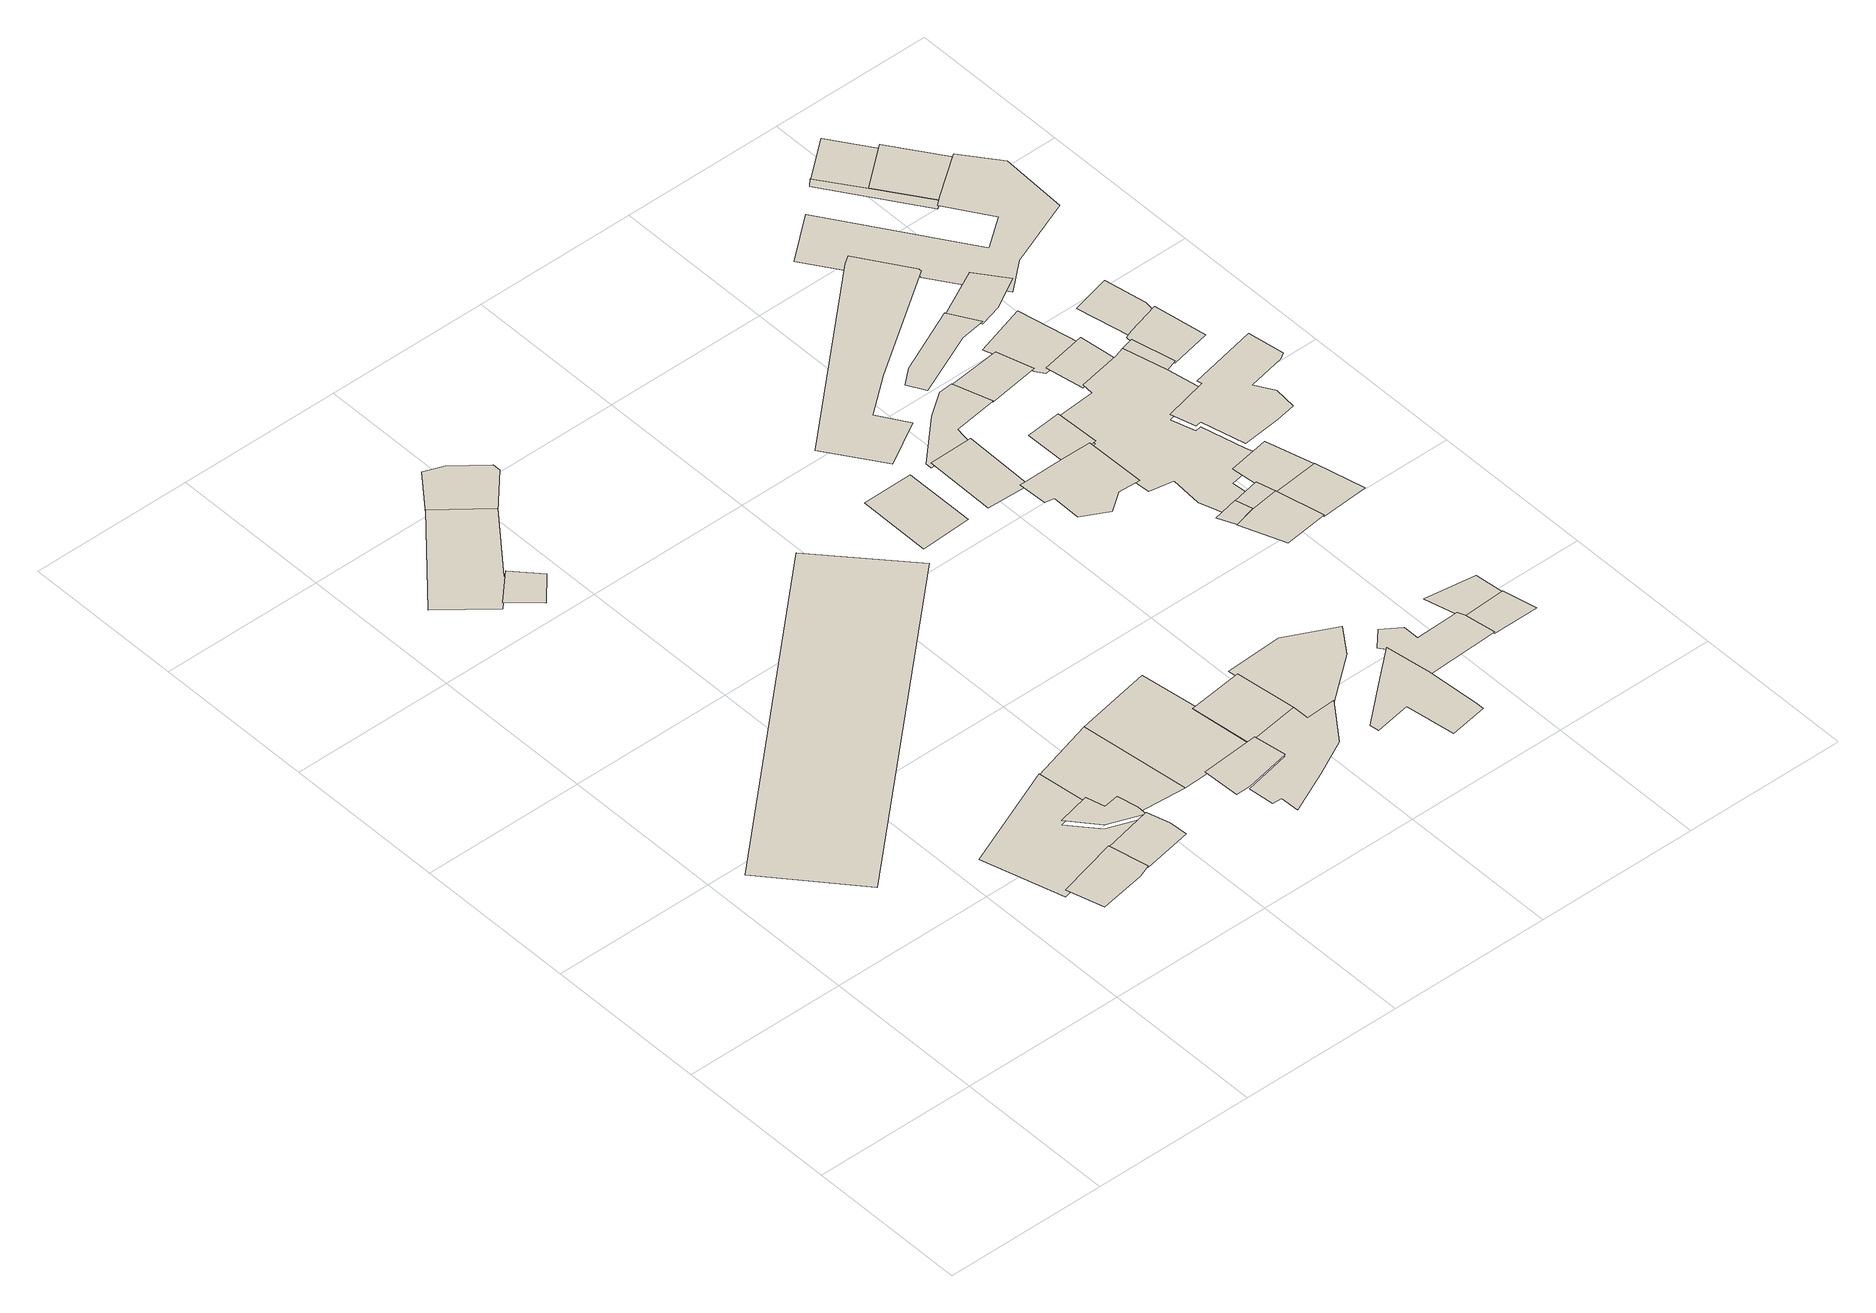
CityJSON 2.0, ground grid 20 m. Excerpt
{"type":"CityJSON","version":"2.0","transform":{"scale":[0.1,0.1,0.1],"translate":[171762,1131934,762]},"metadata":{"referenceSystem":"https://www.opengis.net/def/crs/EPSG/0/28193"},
"CityObjects":{
"building1":{"type":"Building","attributes":{"material":{"value":"dressed stone","sources":[{"name":"Amiran Atlas, sheet 11, map 4.2","type":"Secondary cartographic source"}],"paradata":{"author":"Beatrice Vaienti","date":"29-05-2023","version":0}},"time":{"estimatedStart":{"year":1841},"estimatedEnd":{"year":1938}},"roof":{"type":{"value":"flat","paradata":{"type":"user","author":"Beatrice Vaienti","date":"29-05-2023","version":0}}},"numberOfFloors":{"value":"2","sources":[{"name":"Amiran Atlas, sheet 12, map 4.3","type":"Secondary cartographic source"}],"paradata":{"type":"user","author":"Beatrice Vaienti","date":"29-05-2023","comments":"In the atlas the value is \"1-3\", we have chosen a random value between 1 and 3 assigning a higher probability to 1 and 2 floors, respectively p=[0.35,0.35,0.3] for 1, 2, 3 floors","version":0}},"updatedGeometry":true,"terrainDifference":{"value":"0.3754936205393169"}},"geometry":[{"type":"MultiSurface","lod":"0","boundaries":[[[0,1,2,3,4]]]}]},
"building2":{"type":"Building","attributes":{"material":{"value":"dressed stone","sources":[{"name":"Amiran Atlas, sheet 11, map 4.2","type":"Secondary cartographic source"}],"paradata":{"author":"Beatrice Vaienti","date":"29-05-2023","version":0}},"time":{"estimatedStart":{"year":1841},"estimatedEnd":{"year":1938}},"roof":{"type":{"value":"domed","paradata":{"type":"user","author":"Beatrice Vaienti","date":"29-05-2023","version":0}}},"numberOfFloors":{"value":"1","sources":[{"name":"Amiran Atlas, sheet 12, map 4.3","type":"Secondary cartographic source"}],"paradata":{"type":"user","author":"Beatrice Vaienti","date":"29-05-2023","comments":"In the atlas the value is \"1-3\", we have chosen a random value between 1 and 3 assigning a higher probability to 1 and 2 floors, respectively p=[0.35,0.35,0.3] for 1, 2, 3 floors","version":0}},"updatedGeometry":true,"terrainDifference":{"value":"1.3747360090384027"}},"geometry":[{"type":"MultiSurface","lod":"0","boundaries":[[[5,6,7,8,9,10,11,12]]]}]},
"building3":{"type":"Building","attributes":{"material":{"value":"dressed stone","sources":[{"name":"Amiran Atlas, sheet 11, map 4.2","type":"Secondary cartographic source"}],"paradata":{"author":"Beatrice Vaienti","date":"29-05-2023","version":0}},"time":{"estimatedStart":{"year":1841},"estimatedEnd":{"year":1938}},"roof":{"type":{"value":"flat","paradata":{"type":"user","author":"Beatrice Vaienti","date":"29-05-2023","version":0}}},"numberOfFloors":{"value":"3","sources":[{"name":"Amiran Atlas, sheet 12, map 4.3","type":"Secondary cartographic source"}],"paradata":{"type":"user","author":"Beatrice Vaienti","date":"29-05-2023","comments":"In the atlas the value is \"1-3\", we have chosen a random value between 1 and 3 assigning a higher probability to 1 and 2 floors, respectively p=[0.35,0.35,0.3] for 1, 2, 3 floors","version":0}},"updatedGeometry":true,"terrainDifference":{"value":"0.33848144450748807"}},"geometry":[{"type":"MultiSurface","lod":"0","boundaries":[[[13,14,15,16,17]]]}]},
"building4":{"type":"Building","attributes":{"material":{"value":"dressed stone","sources":[{"name":"Amiran Atlas, sheet 11, map 4.2","type":"Secondary cartographic source"}],"paradata":{"author":"Beatrice Vaienti","date":"29-05-2023","version":0}},"time":{"estimatedStart":{"year":1841},"estimatedEnd":{"year":1938}},"roof":{"type":{"value":"flat","paradata":{"type":"user","author":"Beatrice Vaienti","date":"29-05-2023","version":0}}},"numberOfFloors":{"value":"3","sources":[{"name":"Amiran Atlas, sheet 12, map 4.3","type":"Secondary cartographic source"}],"paradata":{"type":"user","author":"Beatrice Vaienti","date":"29-05-2023","comments":"In the atlas the value is \"1-3\", we have chosen a random value between 1 and 3 assigning a higher probability to 1 and 2 floors, respectively p=[0.35,0.35,0.3] for 1, 2, 3 floors","version":0}},"updatedGeometry":true,"terrainDifference":{"value":"0.2778195366424043"}},"geometry":[{"type":"MultiSurface","lod":"0","boundaries":[[[18,19,20,21,22,23,24]]]}]},
"building5":{"type":"Building","attributes":{"material":{"value":"dressed stone","sources":[{"name":"Amiran Atlas, sheet 11, map 4.2","type":"Secondary cartographic source"}],"paradata":{"author":"Beatrice Vaienti","date":"29-05-2023","version":0}},"time":{"estimatedStart":{"year":1917},"estimatedEnd":{"year":1938}},"roof":{"type":{"value":"flat","paradata":{"type":"user","author":"Beatrice Vaienti","date":"29-05-2023","version":0}}},"numberOfFloors":{"value":"1","sources":[{"name":"Amiran Atlas, sheet 12, map 4.3","type":"Secondary cartographic source"}],"paradata":{"type":"user","author":"Beatrice Vaienti","date":"29-05-2023","comments":"In the atlas the value is \"1-3\", we have chosen a random value between 1 and 3 assigning a higher probability to 1 and 2 floors, respectively p=[0.35,0.35,0.3] for 1, 2, 3 floors","version":0}},"updatedGeometry":true,"terrainDifference":{"value":"3.4303109624178614"}},"geometry":[{"type":"MultiSurface","lod":"0","boundaries":[[[25,26,27,28]]]}]},
"building6":{"type":"Building","attributes":{"material":{"paradata":{"version":0}},"time":{"estimatedStart":{"year":1938},"estimatedEnd":{"year":1938}},"roof":{"type":{"value":"flat","paradata":{"type":"predicted","date":"05-06-2023","comments":"Random Forest Classifier","version":0}}},"numberOfFloors":{"value":"3","paradata":{"type":"predicted","date":"05-06-2023","comments":"Random Forest Classifier","version":0}},"updatedGeometry":true,"terrainDifference":{"value":"0.40232852534530683"}},"geometry":[{"type":"MultiSurface","lod":"0","boundaries":[[[29,30,31,32]]]}]},
"building7":{"type":"Building","attributes":{"material":{"paradata":{"version":0}},"time":{"estimatedStart":{"year":1938},"estimatedEnd":{"year":1938}},"roof":{"type":{"value":"flat","paradata":{"type":"predicted","date":"05-06-2023","comments":"Random Forest Classifier","version":0}}},"numberOfFloors":{"value":"3","paradata":{"type":"predicted","date":"05-06-2023","comments":"Random Forest Classifier","version":0}},"updatedGeometry":true,"terrainDifference":{"value":"0.9863374878825852"}},"geometry":[{"type":"MultiSurface","lod":"0","boundaries":[[[33,34,35,36,37,38]]]}]},
"building8":{"type":"Building","attributes":{"material":{"value":"dressed stone","sources":[{"name":"Amiran Atlas, sheet 11, map 4.2","type":"Secondary cartographic source"}],"paradata":{"author":"Beatrice Vaienti","date":"29-05-2023","version":0}},"time":{"estimatedStart":{"year":1865},"estimatedEnd":{"year":1938}},"roof":{"type":{"value":"flat","paradata":{"type":"user","author":"Beatrice Vaienti","date":"29-05-2023","version":0}}},"numberOfFloors":{"value":"3","sources":[{"name":"Amiran Atlas, sheet 12, map 4.3","type":"Secondary cartographic source"}],"paradata":{"type":"user","author":"Beatrice Vaienti","date":"29-05-2023","comments":"In the atlas the value is \"1-3\", we have chosen a random value between 1 and 3 assigning a higher probability to 1 and 2 floors, respectively p=[0.35,0.35,0.3] for 1, 2, 3 floors","version":0}},"updatedGeometry":true,"terrainDifference":{"value":"0.9376354743606644"}},"geometry":[{"type":"MultiSurface","lod":"0","boundaries":[[[39,40,41,42,43,44,45]]]}]},
"building9":{"type":"Building","attributes":{"material":{"paradata":{"version":0}},"time":{"estimatedStart":{"year":1938},"estimatedEnd":{"year":1938}},"roof":{"type":{"value":"flat","paradata":{"type":"predicted","date":"05-06-2023","comments":"Random Forest Classifier","version":0}}},"numberOfFloors":{"value":"2","paradata":{"type":"predicted","date":"05-06-2023","comments":"Random Forest Classifier","version":0}},"updatedGeometry":true,"terrainDifference":{"value":"0.9031089524750132"}},"geometry":[{"type":"MultiSurface","lod":"0","boundaries":[[[46,47,48,49,50,51]]]}]},
"building10":{"type":"Building","attributes":{"material":{"value":"dressed stone","sources":[{"name":"Amiran Atlas, sheet 11, map 4.2","type":"Secondary cartographic source"}],"paradata":{"author":"Beatrice Vaienti","date":"29-05-2023","version":0}},"time":{"estimatedStart":{"year":1841},"estimatedEnd":{"year":1938}},"roof":{"type":{"value":"flat","paradata":{"type":"user","author":"Beatrice Vaienti","date":"29-05-2023","version":0}}},"numberOfFloors":{"value":"1","sources":[{"name":"Amiran Atlas, sheet 12, map 4.3","type":"Secondary cartographic source"}],"paradata":{"type":"user","author":"Beatrice Vaienti","date":"29-05-2023","comments":"In the atlas the value is \"1-3\", we have chosen a random value between 1 and 3 assigning a higher probability to 1 and 2 floors, respectively p=[0.35,0.35,0.3] for 1, 2, 3 floors","version":0}},"updatedGeometry":true,"terrainDifference":{"value":"0.7621632773975143"}},"geometry":[{"type":"MultiSurface","lod":"0","boundaries":[[[42,41,52,53,54,55,56]]]}]},
"building11":{"type":"Building","attributes":{"material":{"value":"dressed stone","sources":[{"name":"Amiran Atlas, sheet 11, map 4.2","type":"Secondary cartographic source"}],"paradata":{"author":"Beatrice Vaienti","date":"29-05-2023","version":0}},"time":{"estimatedStart":{"year":1841},"estimatedEnd":{"year":1938}},"roof":{"type":{"value":"flat","paradata":{"type":"user","author":"Beatrice Vaienti","date":"29-05-2023","version":0}}},"numberOfFloors":{"value":"3","sources":[{"name":"Amiran Atlas, sheet 12, map 4.3","type":"Secondary cartographic source"}],"paradata":{"type":"user","author":"Beatrice Vaienti","date":"29-05-2023","comments":"In the atlas the value is \"1-3\", we have chosen a random value between 1 and 3 assigning a higher probability to 1 and 2 floors, respectively p=[0.35,0.35,0.3] for 1, 2, 3 floors","version":0}},"updatedGeometry":true,"terrainDifference":{"value":"0.36622987972630655"}},"geometry":[{"type":"MultiSurface","lod":"0","boundaries":[[[57,58,59,60,61]]]}]},
"building12":{"type":"Building","attributes":{"material":{"value":"dressed stone","sources":[{"name":"Amiran Atlas, sheet 11, map 4.2","type":"Secondary cartographic source"}],"paradata":{"author":"Beatrice Vaienti","date":"29-05-2023","version":0}},"time":{"estimatedStart":{"year":1841},"estimatedEnd":{"year":1938}},"roof":{"type":{"value":"flat","paradata":{"type":"user","author":"Beatrice Vaienti","date":"29-05-2023","version":0}}},"numberOfFloors":{"value":"1","sources":[{"name":"Amiran Atlas, sheet 12, map 4.3","type":"Secondary cartographic source"}],"paradata":{"type":"user","author":"Beatrice Vaienti","date":"29-05-2023","comments":"In the atlas the value is \"1-3\", we have chosen a random value between 1 and 3 assigning a higher probability to 1 and 2 floors, respectively p=[0.35,0.35,0.3] for 1, 2, 3 floors","version":0}},"updatedGeometry":true,"terrainDifference":{"value":"0.6962943335348973"}},"geometry":[{"type":"MultiSurface","lod":"0","boundaries":[[[62,63,64,65,66,67,68,69,70,71,72]]]}]},
"building13":{"type":"Building","attributes":{"material":{"value":"dressed stone","sources":[{"name":"Amiran Atlas, sheet 11, map 4.2","type":"Secondary cartographic source"}],"paradata":{"author":"Beatrice Vaienti","date":"29-05-2023","version":0}},"time":{"estimatedStart":{"year":1841},"estimatedEnd":{"year":1938}},"roof":{"type":{"value":"flat","paradata":{"type":"user","author":"Beatrice Vaienti","date":"29-05-2023","version":0}}},"numberOfFloors":{"value":"2","sources":[{"name":"Amiran Atlas, sheet 12, map 4.3","type":"Secondary cartographic source"}],"paradata":{"type":"user","author":"Beatrice Vaienti","date":"29-05-2023","comments":"In the atlas the value is \"1-3\", we have chosen a random value between 1 and 3 assigning a higher probability to 1 and 2 floors, respectively p=[0.35,0.35,0.3] for 1, 2, 3 floors","version":0}},"updatedGeometry":true,"terrainDifference":{"value":"0.41199202866421547"}},"geometry":[{"type":"MultiSurface","lod":"0","boundaries":[[[65,73,74,75,76,66]]]}]},
"building14":{"type":"Building","attributes":{"material":{"value":"dressed stone","sources":[{"name":"Amiran Atlas, sheet 11, map 4.2","type":"Secondary cartographic source"}],"paradata":{"author":"Beatrice Vaienti","date":"29-05-2023","version":0}},"time":{"estimatedStart":{"year":1841},"estimatedEnd":{"year":1938}},"roof":{"type":{"value":"flat","paradata":{"type":"user","author":"Beatrice Vaienti","date":"29-05-2023","version":0}}},"numberOfFloors":{"value":"2","sources":[{"name":"Amiran Atlas, sheet 12, map 4.3","type":"Secondary cartographic source"}],"paradata":{"type":"user","author":"Beatrice Vaienti","date":"29-05-2023","comments":"In the atlas the value is \"1-3\", we have chosen a random value between 1 and 3 assigning a higher probability to 1 and 2 floors, respectively p=[0.35,0.35,0.3] for 1, 2, 3 floors","version":0}},"updatedGeometry":true,"terrainDifference":{"value":"0.5966667251519393"}},"geometry":[{"type":"MultiSurface","lod":"0","boundaries":[[[77,78,79,80,81,82,83,84]]]}]},
"building15":{"type":"Building","attributes":{"material":{"value":"dressed stone","sources":[{"name":"Amiran Atlas, sheet 11, map 4.2","type":"Secondary cartographic source"}],"paradata":{"author":"Beatrice Vaienti","date":"29-05-2023","version":0}},"time":{"estimatedStart":{"year":1841},"estimatedEnd":{"year":1938}},"roof":{"type":{"value":"hip","paradata":{"type":"user","author":"Beatrice Vaienti","date":"29-05-2023","comments":"In the Atlas the value is reported is 'gabled (tiles)', however it is not clear whether it refers to a hip or a gable roof. Therefore we assigned a random value between the two.","version":0}}},"numberOfFloors":{"value":"1","sources":[{"name":"Amiran Atlas, sheet 12, map 4.3","type":"Secondary cartographic source"}],"paradata":{"type":"user","author":"Beatrice Vaienti","date":"29-05-2023","comments":"In the atlas the value is \"1-3\", we have chosen a random value between 1 and 3 assigning a higher probability to 1 and 2 floors, respectively p=[0.35,0.35,0.3] for 1, 2, 3 floors","version":0}},"updatedGeometry":true,"terrainDifference":{"value":"0.5118676301592495"}},"geometry":[{"type":"MultiSurface","lod":"0","boundaries":[[[85,86,87,88,89,90,91,92,93]]]}]},
"building16":{"type":"Building","attributes":{"material":{"paradata":{"version":0}},"time":{"estimatedStart":{"year":1841},"estimatedEnd":{"year":1938}},"roof":{"type":{"value":"flat","paradata":{"type":"predicted","date":"05-06-2023","comments":"Random Forest Classifier","version":0}}},"numberOfFloors":{"value":"1","paradata":{"type":"predicted","date":"05-06-2023","comments":"Random Forest Classifier","version":0}},"updatedGeometry":true,"terrainDifference":{"value":"0.67417913654726"}},"geometry":[{"type":"MultiSurface","lod":"0","boundaries":[[[94,95,96,97]]]}]},
"building17":{"type":"Building","attributes":{"material":{"paradata":{"version":0}},"time":{"estimatedStart":{"year":1841},"estimatedEnd":{"year":1938}},"roof":{"type":{"value":"hip","paradata":{"type":"user","author":"Beatrice Vaienti","date":"29-05-2023","comments":"In the Atlas the value is reported is 'gabled (tiles)', however it is not clear whether it refers to a hip or a gable roof. Therefore we assigned a random value between the two.","version":0}}},"numberOfFloors":{"value":"1","sources":[{"name":"Amiran Atlas, sheet 12, map 4.3","type":"Secondary cartographic source"}],"paradata":{"type":"user","author":"Beatrice Vaienti","date":"29-05-2023","comments":"In the atlas the value is \"1-3\", we have chosen a random value between 1 and 3 assigning a higher probability to 1 and 2 floors, respectively p=[0.35,0.35,0.3] for 1, 2, 3 floors","version":0}},"updatedGeometry":true,"terrainDifference":{"value":"0.6670308190970682"}},"geometry":[{"type":"MultiSurface","lod":"0","boundaries":[[[98,99,100,101,102]]]}]},
"building18":{"type":"Building","attributes":{"material":{"value":"dressed stone","sources":[{"name":"Amiran Atlas, sheet 11, map 4.2","type":"Secondary cartographic source"}],"paradata":{"author":"Beatrice Vaienti","date":"29-05-2023","version":0}},"time":{"estimatedStart":{"year":1841},"estimatedEnd":{"year":1938}},"roof":{"type":{"value":"flat","paradata":{"type":"user","author":"Beatrice Vaienti","date":"29-05-2023","version":0}}},"numberOfFloors":{"value":"1","sources":[{"name":"Amiran Atlas, sheet 12, map 4.3","type":"Secondary cartographic source"}],"paradata":{"type":"user","author":"Beatrice Vaienti","date":"29-05-2023","comments":"In the atlas the value is \"1-3\", we have chosen a random value between 1 and 3 assigning a higher probability to 1 and 2 floors, respectively p=[0.35,0.35,0.3] for 1, 2, 3 floors","version":0}},"updatedGeometry":true,"terrainDifference":{"value":"0.39784868047444616"}},"geometry":[{"type":"MultiSurface","lod":"0","boundaries":[[[103,104,105,106,107,108,109,110,111]]]}]},
"building19":{"type":"Building","attributes":{"material":{"value":"dressed stone","sources":[{"name":"Amiran Atlas, sheet 11, map 4.2","type":"Secondary cartographic source"}],"paradata":{"author":"Beatrice Vaienti","date":"29-05-2023","version":0}},"time":{"estimatedStart":{"year":1841},"estimatedEnd":{"year":1938}},"roof":{"type":{"value":"hip","paradata":{"type":"user","author":"Beatrice Vaienti","date":"29-05-2023","comments":"In the Atlas the value is reported is 'gabled (tiles)', however it is not clear whether it refers to a hip or a gable roof. Therefore we assigned a random value between the two.","version":0}}},"numberOfFloors":{"value":"2","sources":[{"name":"Amiran Atlas, sheet 12, map 4.3","type":"Secondary cartographic source"}],"paradata":{"type":"user","author":"Beatrice Vaienti","date":"29-05-2023","comments":"In the atlas the value is \"1-3\", we have chosen a random value between 1 and 3 assigning a higher probability to 1 and 2 floors, respectively p=[0.35,0.35,0.3] for 1, 2, 3 floors","version":0}},"updatedGeometry":true,"terrainDifference":{"value":"0.7551537076261593"}},"geometry":[{"type":"MultiSurface","lod":"0","boundaries":[[[112,113,114,115,116,117,118,119,120,121]]]}]},
"building20":{"type":"Building","attributes":{"material":{"value":"dressed stone","sources":[{"name":"Amiran Atlas, sheet 11, map 4.2","type":"Secondary cartographic source"}],"paradata":{"author":"Beatrice Vaienti","date":"29-05-2023","version":0}},"time":{"estimatedStart":{"year":1865},"estimatedEnd":{"year":1938}},"roof":{"type":{"value":"flat","paradata":{"type":"user","author":"Beatrice Vaienti","date":"29-05-2023","version":0}}},"numberOfFloors":{"value":"1","sources":[{"name":"Amiran Atlas, sheet 12, map 4.3","type":"Secondary cartographic source"}],"paradata":{"type":"user","author":"Beatrice Vaienti","date":"29-05-2023","comments":"In the atlas the value is \"1-3\", we have chosen a random value between 1 and 3 assigning a higher probability to 1 and 2 floors, respectively p=[0.35,0.35,0.3] for 1, 2, 3 floors","version":0}},"updatedGeometry":true,"terrainDifference":{"value":"0.757525001366972"}},"geometry":[{"type":"MultiSurface","lod":"0","boundaries":[[[122,123,124,125,126,127,128,129]]]}]},
"building21":{"type":"Building","attributes":{"material":{"value":"dressed stone","sources":[{"name":"Amiran Atlas, sheet 11, map 4.2","type":"Secondary cartographic source"}],"paradata":{"author":"Beatrice Vaienti","date":"29-05-2023","version":0}},"time":{"estimatedStart":{"year":1841},"estimatedEnd":{"year":1938}},"roof":{"type":{"value":"gable","paradata":{"type":"user","author":"Beatrice Vaienti","date":"29-05-2023","comments":"In the Atlas the value is reported is 'gabled (tiles)', however it is not clear whether it refers to a hip or a gable roof. Therefore we assigned a random value between the two.","version":0}}},"numberOfFloors":{"value":"2","sources":[{"name":"Amiran Atlas, sheet 12, map 4.3","type":"Secondary cartographic source"}],"paradata":{"type":"user","author":"Beatrice Vaienti","date":"29-05-2023","comments":"In the atlas the value is \"1-3\", we have chosen a random value between 1 and 3 assigning a higher probability to 1 and 2 floors, respectively p=[0.35,0.35,0.3] for 1, 2, 3 floors","version":0}},"updatedGeometry":true,"terrainDifference":{"value":"0.14544797509850468"}},"geometry":[{"type":"MultiSurface","lod":"0","boundaries":[[[130,131,132,133]]]}]},
"building22":{"type":"Building","attributes":{"material":{"value":"dressed stone","sources":[{"name":"Amiran Atlas, sheet 11, map 4.2","type":"Secondary cartographic source"}],"paradata":{"author":"Beatrice Vaienti","date":"29-05-2023","version":0}},"time":{"estimatedStart":{"year":1841},"estimatedEnd":{"year":1938}},"roof":{"type":{"value":"flat","paradata":{"type":"user","author":"Beatrice Vaienti","date":"29-05-2023","version":0}}},"numberOfFloors":{"value":"2","sources":[{"name":"Amiran Atlas, sheet 12, map 4.3","type":"Secondary cartographic source"}],"paradata":{"type":"user","author":"Beatrice Vaienti","date":"29-05-2023","comments":"In the atlas the value is \"1-3\", we have chosen a random value between 1 and 3 assigning a higher probability to 1 and 2 floors, respectively p=[0.35,0.35,0.3] for 1, 2, 3 floors","version":0}},"updatedGeometry":true,"terrainDifference":{"value":"0.263589828538592"}},"geometry":[{"type":"MultiSurface","lod":"0","boundaries":[[[134,135,136,137]]]}]},
"building23":{"type":"Building","attributes":{"material":{"value":"dressed stone","sources":[{"name":"Amiran Atlas, sheet 11, map 4.2","type":"Secondary cartographic source"}],"paradata":{"author":"Beatrice Vaienti","date":"29-05-2023","version":0}},"time":{"estimatedStart":{"year":1841},"estimatedEnd":{"year":1938}},"roof":{"type":{"value":"flat","paradata":{"type":"user","author":"Beatrice Vaienti","date":"29-05-2023","version":0}}},"numberOfFloors":{"value":"3","sources":[{"name":"Amiran Atlas, sheet 12, map 4.3","type":"Secondary cartographic source"}],"paradata":{"type":"user","author":"Beatrice Vaienti","date":"29-05-2023","comments":"In the atlas the value is \"1-3\", we have chosen a random value between 1 and 3 assigning a higher probability to 1 and 2 floors, respectively p=[0.35,0.35,0.3] for 1, 2, 3 floors","version":0}},"updatedGeometry":true,"terrainDifference":{"value":"0.2642530547026545"}},"geometry":[{"type":"MultiSurface","lod":"0","boundaries":[[[138,139,140,141,142]]]}]},
"building24":{"type":"Building","attributes":{"material":{"value":"dressed stone","sources":[{"name":"Amiran Atlas, sheet 11, map 4.2","type":"Secondary cartographic source"}],"paradata":{"author":"Beatrice Vaienti","date":"29-05-2023","version":0}},"time":{"estimatedStart":{"year":1841},"estimatedEnd":{"year":1938}},"roof":{"type":{"value":"hip","paradata":{"type":"user","author":"Beatrice Vaienti","date":"29-05-2023","comments":"In the Atlas the value is reported is 'gabled (tiles)', however it is not clear whether it refers to a hip or a gable roof. Therefore we assigned a random value between the two.","version":0}}},"numberOfFloors":{"value":"3","sources":[{"name":"Amiran Atlas, sheet 12, map 4.3","type":"Secondary cartographic source"}],"paradata":{"type":"user","author":"Beatrice Vaienti","date":"29-05-2023","comments":"In the atlas the value is \"1-3\", we have chosen a random value between 1 and 3 assigning a higher probability to 1 and 2 floors, respectively p=[0.35,0.35,0.3] for 1, 2, 3 floors","version":0}},"updatedGeometry":true,"terrainDifference":{"value":"0.3076844484799076"}},"geometry":[{"type":"MultiSurface","lod":"0","boundaries":[[[143,144,145,146,147]]]}]},
"building25":{"type":"Building","attributes":{"material":{"value":"dressed stone","sources":[{"name":"Amiran Atlas, sheet 11, map 4.2","type":"Secondary cartographic source"}],"paradata":{"author":"Beatrice Vaienti","date":"29-05-2023","version":0}},"time":{"estimatedStart":{"year":1841},"estimatedEnd":{"year":1938}},"roof":{"type":{"value":"gable","paradata":{"type":"user","author":"Beatrice Vaienti","date":"29-05-2023","comments":"In the Atlas the value is reported is 'gabled (tiles)', however it is not clear whether it refers to a hip or a gable roof. Therefore we assigned a random value between the two.","version":0}}},"numberOfFloors":{"value":"2","sources":[{"name":"Amiran Atlas, sheet 12, map 4.3","type":"Secondary cartographic source"}],"paradata":{"type":"user","author":"Beatrice Vaienti","date":"29-05-2023","comments":"In the atlas the value is \"1-3\", we have chosen a random value between 1 and 3 assigning a higher probability to 1 and 2 floors, respectively p=[0.35,0.35,0.3] for 1, 2, 3 floors","version":0}},"updatedGeometry":true,"terrainDifference":{"value":"0.4067921241597505"}},"geometry":[{"type":"MultiSurface","lod":"0","boundaries":[[[148,149,150,151,152]]]}]},
"building26":{"type":"Building","attributes":{"material":{"value":"dressed stone","sources":[{"name":"Amiran Atlas, sheet 11, map 4.2","type":"Secondary cartographic source"}],"paradata":{"author":"Beatrice Vaienti","date":"29-05-2023","version":0}},"time":{"estimatedStart":{"year":1841},"estimatedEnd":{"year":1938}},"roof":{"type":{"value":"domed","paradata":{"type":"user","author":"Beatrice Vaienti","date":"29-05-2023","version":0}}},"numberOfFloors":{"value":"1","sources":[{"name":"Amiran Atlas, sheet 12, map 4.3","type":"Secondary cartographic source"}],"paradata":{"type":"user","author":"Beatrice Vaienti","date":"29-05-2023","comments":"In the atlas the value is \"1-3\", we have chosen a random value between 1 and 3 assigning a higher probability to 1 and 2 floors, respectively p=[0.35,0.35,0.3] for 1, 2, 3 floors","version":0}},"updatedGeometry":true,"terrainDifference":{"value":"0.17352151280234102"}},"geometry":[{"type":"MultiSurface","lod":"0","boundaries":[[[145,144,153,154]]]}]},
"building27":{"type":"Building","attributes":{"material":{"paradata":{"version":0}},"time":{"estimatedStart":{"year":1865},"estimatedEnd":{"year":1938}},"roof":{"type":{"value":"flat","paradata":{"type":"user","author":"Beatrice Vaienti","date":"29-05-2023","version":0}}},"numberOfFloors":{"value":"1","sources":[{"name":"Amiran Atlas, sheet 12, map 4.3","type":"Secondary cartographic source"}],"paradata":{"type":"user","author":"Beatrice Vaienti","date":"29-05-2023","comments":"In the atlas the value is \"1-3\", we have chosen a random value between 1 and 3 assigning a higher probability to 1 and 2 floors, respectively p=[0.35,0.35,0.3] for 1, 2, 3 floors","version":0}},"updatedGeometry":true,"terrainDifference":{"value":"2.8095481079460587"}},"geometry":[{"type":"MultiSurface","lod":"0","boundaries":[[[155,156,157,158,159,160,161,162,163,164]]]}]},
"building28":{"type":"Building","attributes":{"material":{"value":"dressed stone","sources":[{"name":"Amiran Atlas, sheet 11, map 4.2","type":"Secondary cartographic source"}],"paradata":{"author":"Beatrice Vaienti","date":"29-05-2023","version":0}},"time":{"estimatedStart":{"year":1841},"estimatedEnd":{"year":1938}},"roof":{"type":{"value":"hip","paradata":{"type":"user","author":"Beatrice Vaienti","date":"29-05-2023","comments":"In the Atlas the value is reported is 'gabled (tiles)', however it is not clear whether it refers to a hip or a gable roof. Therefore we assigned a random value between the two.","version":0}}},"numberOfFloors":{"value":"3","sources":[{"name":"Amiran Atlas, sheet 12, map 4.3","type":"Secondary cartographic source"}],"paradata":{"type":"user","author":"Beatrice Vaienti","date":"29-05-2023","comments":"In the atlas the value is \"1-3\", we have chosen a random value between 1 and 3 assigning a higher probability to 1 and 2 floors, respectively p=[0.35,0.35,0.3] for 1, 2, 3 floors","version":0}},"updatedGeometry":true,"terrainDifference":{"value":"0.6011990127933677"}},"geometry":[{"type":"MultiSurface","lod":"0","boundaries":[[[165,166,167,168]]]}]},
"building29":{"type":"Building","attributes":{"material":{"value":"dressed stone","sources":[{"name":"Amiran Atlas, sheet 11, map 4.2","type":"Secondary cartographic source"}],"paradata":{"author":"Beatrice Vaienti","date":"29-05-2023","version":0}},"time":{"estimatedStart":{"year":1841},"estimatedEnd":{"year":1938}},"roof":{"type":{"value":"domed","paradata":{"type":"user","author":"Beatrice Vaienti","date":"29-05-2023","version":0}}},"numberOfFloors":{"value":"1","sources":[{"name":"Amiran Atlas, sheet 12, map 4.3","type":"Secondary cartographic source"}],"paradata":{"type":"user","author":"Beatrice Vaienti","date":"29-05-2023","comments":"In the atlas the value is \"1-3\", we have chosen a random value between 1 and 3 assigning a higher probability to 1 and 2 floors, respectively p=[0.35,0.35,0.3] for 1, 2, 3 floors","version":0}},"updatedGeometry":true,"terrainDifference":{"value":"0.3122803858679254"}},"geometry":[{"type":"MultiSurface","lod":"0","boundaries":[[[169,170,171,172]]]}]},
"building30":{"type":"Building","attributes":{"material":{"value":"dressed stone","sources":[{"name":"Amiran Atlas, sheet 11, map 4.2","type":"Secondary cartographic source"}],"paradata":{"author":"Beatrice Vaienti","date":"29-05-2023","version":0}},"time":{"estimatedStart":{"year":1841},"estimatedEnd":{"year":1938}},"roof":{"type":{"value":"flat","paradata":{"type":"user","author":"Beatrice Vaienti","date":"29-05-2023","version":0}}},"numberOfFloors":{"value":"1","sources":[{"name":"Amiran Atlas, sheet 12, map 4.3","type":"Secondary cartographic source"}],"paradata":{"type":"user","author":"Beatrice Vaienti","date":"29-05-2023","comments":"In the atlas the value is \"1-3\", we have chosen a random value between 1 and 3 assigning a higher probability to 1 and 2 floors, respectively p=[0.35,0.35,0.3] for 1, 2, 3 floors","version":0}},"updatedGeometry":true,"terrainDifference":{"value":"2.392986563949846"}},"geometry":[{"type":"MultiSurface","lod":"0","boundaries":[[[173,174,175,176,177,178,179,180,181,182,183,184,185,186,187,188,189,190,191,192,193,194]]]}]},
"building31":{"type":"Building","attributes":{"material":{"value":"dressed stone","sources":[{"name":"Amiran Atlas, sheet 11, map 4.2","type":"Secondary cartographic source"}],"paradata":{"author":"Beatrice Vaienti","date":"29-05-2023","version":0}},"time":{"estimatedStart":{"year":1841},"estimatedEnd":{"year":1938}},"roof":{"type":{"value":"flat","paradata":{"type":"user","author":"Beatrice Vaienti","date":"29-05-2023","version":0}}},"numberOfFloors":{"value":"1","sources":[{"name":"Amiran Atlas, sheet 12, map 4.3","type":"Secondary cartographic source"}],"paradata":{"type":"user","author":"Beatrice Vaienti","date":"29-05-2023","comments":"In the atlas the value is \"1-3\", we have chosen a random value between 1 and 3 assigning a higher probability to 1 and 2 floors, respectively p=[0.35,0.35,0.3] for 1, 2, 3 floors","version":0}},"updatedGeometry":true,"terrainDifference":{"value":"0.3058978708370123"}},"geometry":[{"type":"MultiSurface","lod":"0","boundaries":[[[195,196,197,198,199]]]}]},
"building32":{"type":"Building","attributes":{"material":{"value":"dressed stone","sources":[{"name":"Amiran Atlas, sheet 11, map 4.2","type":"Secondary cartographic source"}],"paradata":{"author":"Beatrice Vaienti","date":"29-05-2023","version":0}},"time":{"estimatedStart":{"year":1841},"estimatedEnd":{"year":1938}},"roof":{"type":{"value":"flat","paradata":{"type":"user","author":"Beatrice Vaienti","date":"29-05-2023","version":0}}},"numberOfFloors":{"value":"2","sources":[{"name":"Amiran Atlas, sheet 12, map 4.3","type":"Secondary cartographic source"}],"paradata":{"type":"user","author":"Beatrice Vaienti","date":"29-05-2023","comments":"In the atlas the value is \"1-3\", we have chosen a random value between 1 and 3 assigning a higher probability to 1 and 2 floors, respectively p=[0.35,0.35,0.3] for 1, 2, 3 floors","version":0}},"updatedGeometry":true,"terrainDifference":{"value":"0.857700889228494"}},"geometry":[{"type":"MultiSurface","lod":"0","boundaries":[[[200,201,202,203,204,205]]]}]},
"building33":{"type":"Building","attributes":{"material":{"value":"dressed stone","sources":[{"name":"Amiran Atlas, sheet 11, map 4.2","type":"Secondary cartographic source"}],"paradata":{"author":"Beatrice Vaienti","date":"29-05-2023","version":0}},"time":{"estimatedStart":{"year":1841},"estimatedEnd":{"year":1938}},"roof":{"type":{"value":"flat","paradata":{"type":"user","author":"Beatrice Vaienti","date":"29-05-2023","version":0}}},"numberOfFloors":{"value":"1","sources":[{"name":"Amiran Atlas, sheet 12, map 4.3","type":"Secondary cartographic source"}],"paradata":{"type":"user","author":"Beatrice Vaienti","date":"29-05-2023","comments":"In the atlas the value is \"1-3\", we have chosen a random value between 1 and 3 assigning a higher probability to 1 and 2 floors, respectively p=[0.35,0.35,0.3] for 1, 2, 3 floors","version":0}},"updatedGeometry":true,"terrainDifference":{"value":"0.6502218005731702"}},"geometry":[{"type":"MultiSurface","lod":"0","boundaries":[[[206,207,208,209]]]}]},
"building34":{"type":"Building","attributes":{"material":{"value":"dressed stone","sources":[{"name":"Amiran Atlas, sheet 11, map 4.2","type":"Secondary cartographic source"}],"paradata":{"author":"Beatrice Vaienti","date":"29-05-2023","version":0}},"time":{"estimatedStart":{"year":1841},"estimatedEnd":{"year":1938}},"roof":{"type":{"value":"flat","paradata":{"type":"user","author":"Beatrice Vaienti","date":"29-05-2023","version":0}}},"numberOfFloors":{"value":"2","sources":[{"name":"Amiran Atlas, sheet 12, map 4.3","type":"Secondary cartographic source"}],"paradata":{"type":"user","author":"Beatrice Vaienti","date":"29-05-2023","comments":"In the atlas the value is \"1-3\", we have chosen a random value between 1 and 3 assigning a higher probability to 1 and 2 floors, respectively p=[0.35,0.35,0.3] for 1, 2, 3 floors","version":0}},"updatedGeometry":true,"terrainDifference":{"value":"0.9587348856970203"}},"geometry":[{"type":"MultiSurface","lod":"0","boundaries":[[[210,211,212,213,214,215]]]}]},
"building35":{"type":"Building","attributes":{"material":{"value":"dressed stone","sources":[{"name":"Amiran Atlas, sheet 11, map 4.2","type":"Secondary cartographic source"}],"paradata":{"author":"Beatrice Vaienti","date":"29-05-2023","version":0}},"time":{"estimatedStart":{"year":1841},"estimatedEnd":{"year":1938}},"roof":{"type":{"value":"hip","paradata":{"type":"user","author":"Beatrice Vaienti","date":"29-05-2023","comments":"In the Atlas the value is reported is 'gabled (tiles)', however it is not clear whether it refers to a hip or a gable roof. Therefore we assigned a random value between the two.","version":0}}},"numberOfFloors":{"value":"2","sources":[{"name":"Amiran Atlas, sheet 12, map 4.3","type":"Secondary cartographic source"}],"paradata":{"type":"user","author":"Beatrice Vaienti","date":"29-05-2023","comments":"In the atlas the value is \"1-3\", we have chosen a random value between 1 and 3 assigning a higher probability to 1 and 2 floors, respectively p=[0.35,0.35,0.3] for 1, 2, 3 floors","version":0}},"updatedGeometry":true,"terrainDifference":{"value":"1.155178943661158"}},"geometry":[{"type":"MultiSurface","lod":"0","boundaries":[[[216,217,218,219,220,221,222,223,224,225,226,227,228]]]}]},
"building36":{"type":"Building","attributes":{"material":{"value":"dressed stone","sources":[{"name":"Amiran Atlas, sheet 11, map 4.2","type":"Secondary cartographic source"}],"paradata":{"author":"Beatrice Vaienti","date":"29-05-2023","version":0}},"time":{"estimatedStart":{"year":1841},"estimatedEnd":{"year":1938}},"roof":{"type":{"value":"flat","paradata":{"type":"user","author":"Beatrice Vaienti","date":"29-05-2023","version":0}}},"numberOfFloors":{"value":"1","sources":[{"name":"Amiran Atlas, sheet 12, map 4.3","type":"Secondary cartographic source"}],"paradata":{"type":"user","author":"Beatrice Vaienti","date":"29-05-2023","comments":"In the atlas the value is \"1-3\", we have chosen a random value between 1 and 3 assigning a higher probability to 1 and 2 floors, respectively p=[0.35,0.35,0.3] for 1, 2, 3 floors","version":0}},"updatedGeometry":true,"terrainDifference":{"value":"0.6114638424030272"}},"geometry":[{"type":"MultiSurface","lod":"0","boundaries":[[[229,230,192,191]]]}]},
"building37":{"type":"Building","attributes":{"material":{"value":"dressed stone","sources":[{"name":"Amiran Atlas, sheet 11, map 4.2","type":"Secondary cartographic source"}],"paradata":{"author":"Beatrice Vaienti","date":"29-05-2023","version":0}},"time":{"estimatedStart":{"year":1841},"estimatedEnd":{"year":1938}},"roof":{"type":{"value":"flat","paradata":{"type":"user","author":"Beatrice Vaienti","date":"29-05-2023","version":0}}},"numberOfFloors":{"value":"1","sources":[{"name":"Amiran Atlas, sheet 12, map 4.3","type":"Secondary cartographic source"}],"paradata":{"type":"user","author":"Beatrice Vaienti","date":"29-05-2023","comments":"In the atlas the value is \"1-3\", we have chosen a random value between 1 and 3 assigning a higher probability to 1 and 2 floors, respectively p=[0.35,0.35,0.3] for 1, 2, 3 floors","version":0}},"updatedGeometry":true,"terrainDifference":{"value":"0.7326789181163768"}},"geometry":[{"type":"MultiSurface","lod":"0","boundaries":[[[231,232,233,234,235]]]}]},
"building38":{"type":"Building","attributes":{"material":{"value":"dressed stone","sources":[{"name":"Amiran Atlas, sheet 11, map 4.2","type":"Secondary cartographic source"}],"paradata":{"author":"Beatrice Vaienti","date":"29-05-2023","version":0}},"time":{"estimatedStart":{"year":1841},"estimatedEnd":{"year":1938}},"roof":{"type":{"value":"flat","paradata":{"type":"user","author":"Beatrice Vaienti","date":"29-05-2023","version":0}}},"numberOfFloors":{"value":"1","sources":[{"name":"Amiran Atlas, sheet 12, map 4.3","type":"Secondary cartographic source"}],"paradata":{"type":"user","author":"Beatrice Vaienti","date":"29-05-2023","comments":"In the atlas the value is \"1-3\", we have chosen a random value between 1 and 3 assigning a higher probability to 1 and 2 floors, respectively p=[0.35,0.35,0.3] for 1, 2, 3 floors","version":0}},"updatedGeometry":true,"terrainDifference":{"value":"0.8358962765588658"}},"geometry":[{"type":"MultiSurface","lod":"0","boundaries":[[[236,237,238,239,240,241]]]}]},
"building39":{"type":"Building","attributes":{"material":{"value":"dressed stone","sources":[{"name":"Amiran Atlas, sheet 11, map 4.2","type":"Secondary cartographic source"}],"paradata":{"author":"Beatrice Vaienti","date":"29-05-2023","version":0}},"time":{"estimatedStart":{"year":1841},"estimatedEnd":{"year":1938}},"roof":{"type":{"value":"flat","paradata":{"type":"user","author":"Beatrice Vaienti","date":"29-05-2023","version":0}}},"numberOfFloors":{"value":"1","sources":[{"name":"Amiran Atlas, sheet 12, map 4.3","type":"Secondary cartographic source"}],"paradata":{"type":"user","author":"Beatrice Vaienti","date":"29-05-2023","comments":"In the atlas the value is \"1-3\", we have chosen a random value between 1 and 3 assigning a higher probability to 1 and 2 floors, respectively p=[0.35,0.35,0.3] for 1, 2, 3 floors","version":0}},"updatedGeometry":true,"terrainDifference":{"value":"0.8648184640287655"}},"geometry":[{"type":"MultiSurface","lod":"0","boundaries":[[[242,243,244,245,246,247]]]}]},
"building40":{"type":"Building","attributes":{"material":{"value":"dressed stone","sources":[{"name":"Amiran Atlas, sheet 11, map 4.2","type":"Secondary cartographic source"}],"paradata":{"author":"Beatrice Vaienti","date":"29-05-2023","version":0}},"time":{"estimatedStart":{"year":1841},"estimatedEnd":{"year":1938}},"roof":{"type":{"value":"domed","paradata":{"type":"user","author":"Beatrice Vaienti","date":"29-05-2023","version":0}}},"numberOfFloors":{"value":"3","sources":[{"name":"Amiran Atlas, sheet 12, map 4.3","type":"Secondary cartographic source"}],"paradata":{"type":"user","author":"Beatrice Vaienti","date":"29-05-2023","comments":"In the atlas the value is \"1-3\", we have chosen a random value between 1 and 3 assigning a higher probability to 1 and 2 floors, respectively p=[0.35,0.35,0.3] for 1, 2, 3 floors","version":0}},"updatedGeometry":true,"terrainDifference":{"value":"2.2982181243564703"}},"geometry":[{"type":"MultiSurface","lod":"0","boundaries":[[[248,249,250,251,252,253,254,255,256,257,258,259,260,261,262,263,264]]]}]},
"building41":{"type":"Building","attributes":{"material":{"value":"dressed stone","sources":[{"name":"Amiran Atlas, sheet 11, map 4.2","type":"Secondary cartographic source"}],"paradata":{"author":"Beatrice Vaienti","date":"29-05-2023","version":0}},"time":{"estimatedStart":{"year":1841},"estimatedEnd":{"year":1938}},"roof":{"type":{"value":"domed","paradata":{"type":"user","author":"Beatrice Vaienti","date":"29-05-2023","version":0}}},"numberOfFloors":{"value":"2","sources":[{"name":"Amiran Atlas, sheet 12, map 4.3","type":"Secondary cartographic source"}],"paradata":{"type":"user","author":"Beatrice Vaienti","date":"29-05-2023","comments":"In the atlas the value is \"1-3\", we have chosen a random value between 1 and 3 assigning a higher probability to 1 and 2 floors, respectively p=[0.35,0.35,0.3] for 1, 2, 3 floors","version":0}},"updatedGeometry":true,"terrainDifference":{"value":"1.1845740231300006"}},"geometry":[{"type":"MultiSurface","lod":"0","boundaries":[[[265,266,267,268,269]]]}]},
"building42":{"type":"Building","attributes":{"material":{"paradata":{"version":0}},"time":{"estimatedStart":{"year":1841},"estimatedEnd":{"year":1938}},"roof":{"type":{"value":"hip","paradata":{"type":"user","author":"Beatrice Vaienti","date":"29-05-2023","comments":"In the Atlas the value is reported is 'gabled (tiles)', however it is not clear whether it refers to a hip or a gable roof. Therefore we assigned a random value between the two.","version":0}}},"numberOfFloors":{"value":"1","sources":[{"name":"Amiran Atlas, sheet 12, map 4.3","type":"Secondary cartographic source"}],"paradata":{"type":"user","author":"Beatrice Vaienti","date":"29-05-2023","comments":"In the atlas the value is \"1-3\", we have chosen a random value between 1 and 3 assigning a higher probability to 1 and 2 floors, respectively p=[0.35,0.35,0.3] for 1, 2, 3 floors","version":0}},"updatedGeometry":true,"terrainDifference":{"value":"0.9578099052589387"}},"geometry":[{"type":"MultiSurface","lod":"0","boundaries":[[[270,271,272,273]]]}]},
"building43":{"type":"Building","attributes":{"material":{"value":"dressed stone","sources":[{"name":"Amiran Atlas, sheet 11, map 4.2","type":"Secondary cartographic source"}],"paradata":{"author":"Beatrice Vaienti","date":"29-05-2023","version":0}},"time":{"estimatedStart":{"year":1841},"estimatedEnd":{"year":1938}},"roof":{"type":{"value":"domed","paradata":{"type":"user","author":"Beatrice Vaienti","date":"29-05-2023","version":0}}},"numberOfFloors":{"value":"2","sources":[{"name":"Amiran Atlas, sheet 12, map 4.3","type":"Secondary cartographic source"}],"paradata":{"type":"user","author":"Beatrice Vaienti","date":"29-05-2023","comments":"In the atlas the value is \"1-3\", we have chosen a random value between 1 and 3 assigning a higher probability to 1 and 2 floors, respectively p=[0.35,0.35,0.3] for 1, 2, 3 floors","version":0}},"updatedGeometry":true,"terrainDifference":{"value":"1.073712418932002"}},"geometry":[{"type":"MultiSurface","lod":"0","boundaries":[[[274,275,276,277]]]}]}
},
"vertices":[
[285,48,101],[275,97,101],[199,77,101],[212,32,101],[269,42,101],
[308,170,91],[300,232,91],[170,177,91],[199,77,91],[275,97,91],[338,111,91],[295,127,91],[267,160,91],
[346,83,99],[338,111,99],[275,97,99],[285,48,99],[347,60,99],
[338,124,97],[333,150,97],[314,147,97],[308,170,97],[267,160,97],[295,127,97],[338,111,97],
[5,348,52],[93,246,52],[452,572,52],[361,673,52],
[162,830,36],[134,861,36],[101,828,36],[133,798,36],
[196,943,27],[140,990,27],[43,877,27],[101,828,27],[134,861,27],[134,864,27],
[333,150,89],[338,124,89],[399,120,89],[382,256,89],[300,232,89],[308,170,89],[314,147,89],
[239,989,22],[239,999,22],[202,1030,22],[178,1039,22],[140,990,22],[196,943,22],
[427,121,89],[491,127,89],[482,203,89],[487,203,89],[477,274,89],
[429,75,93],[446,75,93],[505,87,93],[499,127,93],[427,121,93],
[560,67,90],[597,117,90],[560,115,90],[560,136,90],[499,127,90],[505,87,90],[446,75,90],[449,43,90],[461,43,90],[462,19,90],[515,44,90],
[550,211,90],[487,203,90],[482,203,90],[491,127,90],
[655,163,86],[679,197,86],[620,227,86],[549,223,86],[550,211,86],[560,136,86],[560,115,86],[597,117,86],
[658,2,87],[705,10,87],[705,19,87],[700,86,87],[692,143,87],[649,107,87],[602,67,87],[604,56,87],[649,64,87],
[461,591,53],[524,594,53],[524,683,53],[462,682,53],
[550,593,54],[592,591,54],[603,591,54],[605,682,54],[551,681,54],
[686,151,84],[692,143,84],[700,86,84],[791,90,84],[785,129,84],[782,137,84],[727,135,84],[727,156,84],[705,171,84],
[636,500,61],[660,517,61],[687,516,61],[686,591,61],[650,592,61],[603,591,61],[592,591,61],[593,555,61],[605,553,61],[604,517,61],
[609,706,47],[664,714,47],[649,761,47],[632,760,47],[602,738,47],[551,689,47],[551,681,47],[605,682,47],
[706,388,78],[733,395,78],[728,416,78],[696,409,78],
[848,90,82],[839,132,82],[785,129,82],[791,90,82],
[772,177,81],[782,137,81],[785,129,81],[839,132,81],[835,168,81],
[782,341,77],[769,400,77],[733,395,77],[706,388,77],[727,334,77],
[650,592,58],[686,591,58],[695,592,58],[693,647,58],[649,643,58],
[763,423,77],[728,416,77],
[598,763,23],[576,799,23],[623,836,23],[755,927,23],[755,931,23],[722,981,23],[714,993,23],[704,986,23],[497,798,23],[543,731,23],
[649,761,46],[664,714,46],[728,724,46],[715,768,46],
[827,406,75],[769,400,75],[782,341,75],[841,345,75],
[742,651,54],[693,647,54],[695,592,54],[686,591,54],[687,516,54],[688,503,54],[718,498,54],[715,458,54],[728,416,54],[763,423,54],[760,456,54],[811,465,54],[804,486,54],[791,540,54],[784,539,54],[775,569,54],[830,582,54],[829,588,54],[822,626,54],[809,680,54],[797,676,54],[743,666,54],
[763,423,74],[769,400,74],[827,406,74],[811,465,74],[760,456,74],
[632,778,37],[710,813,37],[742,818,37],[721,853,37],[639,815,37],[620,799,37],
[797,676,50],[791,724,50],[735,713,50],[743,666,50],
[728,724,42],[735,713,42],[791,724,42],[775,802,42],[710,782,42],[715,768,42],
[914,557,61],[922,562,61],[915,607,61],[829,588,61],[830,582,61],[775,569,61],[784,539,61],[791,540,61],[804,486,61],[852,491,61],[877,496,61],[880,524,61],[867,547,61],
[837,631,54],[825,684,54],
[770,826,33],[810,849,33],[783,885,33],[721,853,33],[742,818,33],
[825,692,51],[825,684,51],[837,631,51],[888,642,51],[877,708,51],[835,696,51],
[870,776,44],[869,776,44],[821,764,44],[835,696,44],[877,708,44],[879,724,44],
[755,931,14],[755,927,14],[783,885,14],[810,849,14],[846,880,14],[931,914,14],[935,999,14],[901,1043,14],[848,1004,14],[838,996,14],[873,942,14],[835,914,14],[729,1075,14],[674,1030,14],[704,986,14],[714,993,14],[722,981,14],
[838,996,9],[848,1004,9],[806,1065,9],[771,1115,9],[763,1107,9],
[806,1065,5],[857,1106,5],[822,1156,5],[771,1115,5],
[901,1043,10],[857,1106,10],[806,1065,10],[848,1004,10]
]}
